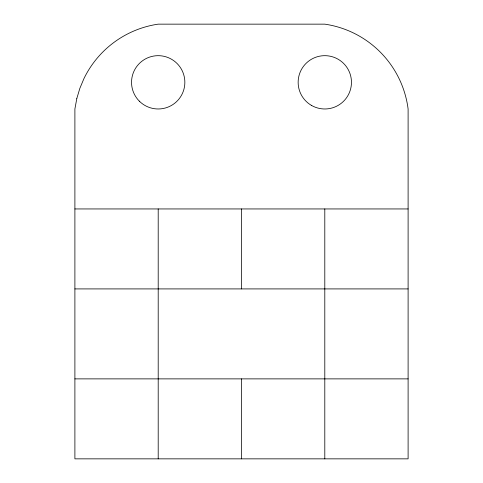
<?xml version="1.0" encoding="UTF-8"?>
<svg xmlns="http://www.w3.org/2000/svg" width="483" height="483" viewBox="0 0 483 483"><rect width="100%" height="100%" fill="white"/><g stroke="black" fill="none" stroke-linecap="round" stroke-linejoin="round"><path stroke-width="0.72" d="M74.895 208.946L408.105 208.946M74.895 288.912L408.105 288.912M74.895 378.877L408.105 378.877M324.799 208.946L324.799 458.85M241.5 208.946L241.5 288.912M241.5 378.877L241.5 458.85M158.201 208.946L158.201 458.85M76.815 98.52L74.895 108.983L74.895 458.85L408.105 458.85L408.105 108.983A98.375 98.375 0 0 0 324.799 24.15L158.201 24.15A98.375 98.375 0 0 0 83.97 78.53L79.852 88.335L76.815 98.52M139.352 101.176A26.656 26.656 0 0 0 183.945 89.222A26.656 26.656 0 0 0 151.3 56.577A26.656 26.656 0 0 0 139.352 101.176M311.475 105.409A26.656 26.656 0 0 0 351.461 82.327A26.656 26.656 0 0 0 311.475 59.24A26.656 26.656 0 0 0 311.475 105.409"/></g></svg>
